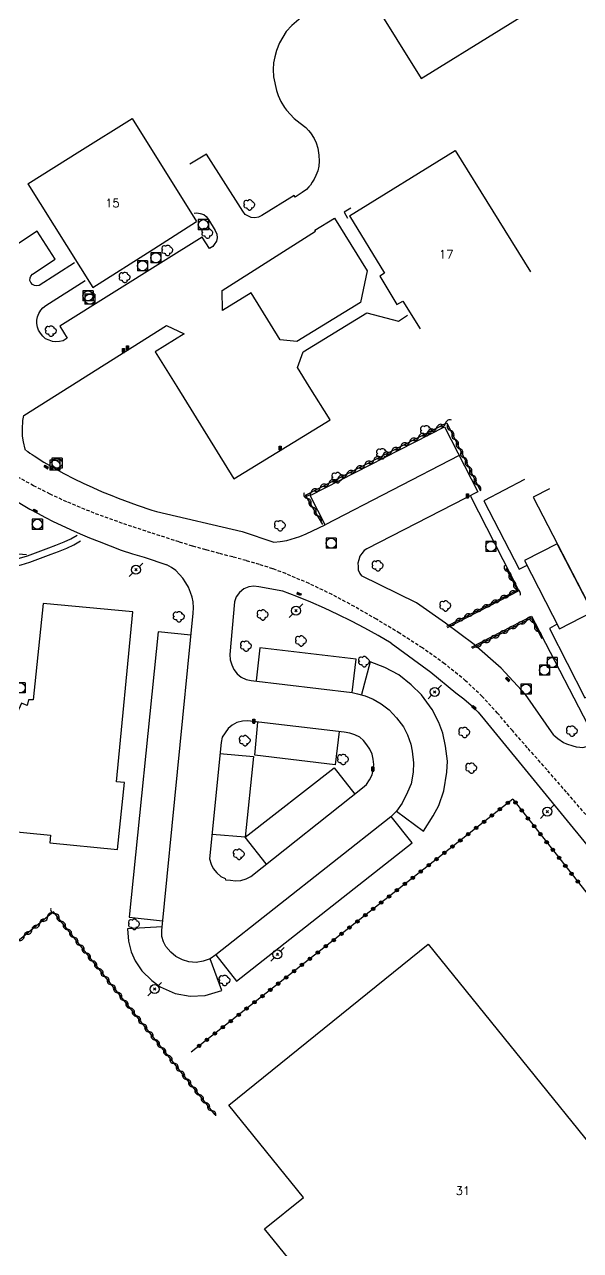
# Model space of a CAD drawing. Header units: millimetres. Extents: x 164999 to 166000, y 157004 to 158000.
# Drawn here: x 165661.7 to 165744.5, y 157542.3 to 157724.9 of the extents above; entities that cross this region are included whole.
import ezdxf
from ezdxf.enums import TextEntityAlignment as Align

# ---------------------------------------------------------------- set-up
doc = ezdxf.new("R2010")
doc.units = ezdxf.units.MM
doc.linetypes.add('DASHED', pattern=[0.75, 0.5, -0.25])
doc.layers.get('0').update_dxf_attribs({"linetype": 'CONTINUOUS'})
for name, color, linetype in [('W0001', 6, 'DASHED'), ('W0006', 2, 'CONTINUOUS'), ('W0008', 7, 'CONTINUOUS'), ('W0014', 7, 'CONTINUOUS'), ('W0017', 7, 'CONTINUOUS'), ('W0101', 7, 'CONTINUOUS'), ('W0300', 7, 'CONTINUOUS'), ('W0310', 3, 'CONTINUOUS'), ('W0322', 7, 'CONTINUOUS'), ('W0323', 7, 'CONTINUOUS'), ('W0401', 7, 'CONTINUOUS'), ('W0420', 7, 'CONTINUOUS'), ('W0473', 7, 'CONTINUOUS'), ('W0991', 7, 'CONTINUOUS')]:
    doc.layers.add(name, color=color, linetype=linetype)
doc.styles.get("Standard").update_dxf_attribs({"font": 'romans.shx', "width": 0.85})

# ---------------------------------------------------------------- blocks, each defined once
blk = doc.blocks.new('T420')
for p, q in [((0.75, 0.75), (-0.75, 0.75)), ((-0.75, 0.75), (-0.75, -0.75)), ((0.75, 0.75), (0.75, -0.75)), ((0.75, -0.75), (-0.75, -0.75))]:
    blk.add_line(p, q)
blk.add_ellipse((0, 0), major_axis=(-0.53, 0.53), ratio=1, start_param=3.926991, end_param=10.210176)
blk = doc.blocks.new('T401')
for p, q in [((-0.3, 0.3), (0, 0.3)), ((-0.3, -0.25), (-0.3, 0.3)), ((-0.3, 0.15), (0, 0.15)), ((-0.3, 0), (0, 0)), ((0, 0.3), (0, -0.25)), ((-0.3, -0.15), (0, -0.15)), ((-0.3, -0.25), (-0.3, -0.3)), ((-0.3, -0.3), (0, -0.3)), ((0, -0.3), (0, -0.25))]:
    blk.add_line(p, q)
blk = doc.blocks.new('T300')
for p, q in [((-0.8, 0.51), (-0.86, 0.34)), ((-0.86, 0.34), (-0.86, 0.17)), ((-0.86, 0.17), (-0.74, 0.06)), ((-0.69, 0.63), (-0.8, 0.51)), ((-0.8, -0.06), (-0.74, 0.06)), ((-0.74, 0.06), (-0.69, 0.11)), ((-0.57, 0.69), (-0.69, 0.63)), ((-0.46, 0.69), (-0.57, 0.69)), ((-0.29, 0.63), (-0.46, 0.69)), ((-0.29, 0.63), (-0.17, 0.74)), ((-0.23, 0.57), (-0.29, 0.63)), ((-0.17, 0.74), (-0.06, 0.8)), ((-0.06, 0.8), (0.06, 0.8)), ((0.06, 0.8), (0.23, 0.74)), ((0.23, 0.74), (0.34, 0.63)), ((0.34, 0.63), (0.4, 0.51)), ((0.46, 0.46), (0.34, 0.46)), ((0.4, 0.51), (0.4, 0.46)), ((0.57, 0.4), (0.46, 0.46)), ((0.57, 0.4), (0.69, 0.29)), ((0.69, 0.29), (0.74, 0.17)), ((0.74, 0.06), (0.69, -0.17)), ((0.74, 0.17), (0.74, 0.06)), ((-0.8, -0.17), (-0.8, -0.06)), ((-0.8, -0.23), (-0.8, -0.17)), ((-0.74, -0.34), (-0.8, -0.23)), ((-0.69, -0.4), (-0.74, -0.34)), ((-0.51, -0.46), (-0.69, -0.4)), ((-0.4, -0.46), (-0.51, -0.46)), ((-0.4, -0.46), (-0.34, -0.46)), ((-0.34, -0.46), (-0.34, -0.4)), ((-0.34, -0.51), (-0.34, -0.46)), ((-0.29, -0.63), (-0.34, -0.51)), ((-0.17, -0.74), (-0.29, -0.63)), ((-0.06, -0.8), (-0.17, -0.74)), ((0.06, -0.8), (-0.06, -0.8)), ((0.17, -0.74), (0.06, -0.8)), ((0.23, -0.69), (0.17, -0.74)), ((0.29, -0.46), (0.23, -0.46)), ((0.29, -0.63), (0.23, -0.69)), ((0.46, -0.4), (0.29, -0.46)), ((0.34, -0.51), (0.29, -0.63)), ((0.34, -0.51), (0.34, -0.46)), ((0.57, -0.34), (0.46, -0.4)), ((0.63, -0.29), (0.57, -0.34)), ((0.69, -0.17), (0.63, -0.29))]:
    blk.add_line(p, q)
blk = doc.blocks.new('T473')
for p, q in [((-0.166667, 0.166667), (0.166667, -0.166667)), ((-0.166667, -0.166667), (0.166667, 0.166667)), ((0.500001, 0.500001), (1.000002, 1.000002)), ((-1.000002, -1.000002), (-0.500001, -0.500001))]:
    blk.add_line(p, q)
blk.add_ellipse((0, 0), major_axis=(0.471405, 0.471405), ratio=1, start_param=5.4977871438, end_param=11.780972451)
blk = doc.blocks.new('t323o')
at = {"color": 0, "linetype": 'Continuous'}
for radius in [0.25, 0.15]:
    blk.add_circle((0, 0), radius, dxfattribs=at)
blk = doc.blocks.new('t322o')
at = {"color": 0, "linetype": 'Continuous'}
for radius in [0.25, 0.15]:
    blk.add_circle((0, 0), radius, dxfattribs=at)
blk = doc.blocks.new('t310o')
at = {"color": 0, "linetype": 'Continuous'}
for centre, start, end in [((-0.5, 0.38), 216.8699, 323.1304), ((0.5, -0.37), 36.8699, 143.1303)]:
    blk.add_arc(centre, 0.625, start, end, dxfattribs=at)

msp = doc.modelspace()

# ---------------------------------------------------------------- linework, layer by layer
at = {"layer": 'W0001'}
msp.add_lwpolyline([(165745.29, 157607.21), (165742.42, 157610.56), (165739.52, 157613.88), (165736.59, 157617.18), (165734.37, 157619.73), (165732.16, 157622.31), (165729.87, 157624.82), (165727.4, 157627.16), (165724.26, 157629.7), (165720.97, 157632.05), (165717.58, 157634.23), (165714.13, 157636.33), (165710.85, 157638.21), (165707.52, 157639.99), (165704.12, 157641.63), (165700.64, 157643.12), (165698.7, 157643.84), (165696.72, 157644.48), (165694.73, 157645.06), (165692.73, 157645.6), (165690.73, 157646.13), (165688.73, 157646.66), (165686.73, 157647.23), (165684.76, 157647.84), (165680.54, 157649.21), (165676.32, 157650.61), (165672.13, 157652.12), (165668.02, 157653.82), (165665.54, 157654.97), (165663.1, 157656.21), (165660.71, 157657.55)], dxfattribs=at)
at = {"layer": 'W0006'}
for points in [[(165726.43, 157660.7), (165706.49, 157650.41)], [(165686.49, 157633.95), (165681.61, 157634.43), (165677.33, 157591.93), (165682.3, 157591.41)], [(165710.5, 157625.39), (165711.12, 157630.37), (165696.75, 157632.05), (165696.21, 157627.13)], [(165717.11, 157607.72), (165721.12, 157604.75), (165722.55, 157607.02), (165723.43, 157608.57), (165724.14, 157610.74), (165724.59, 157613.55), (165724.7, 157615.17), (165724.42, 157617.4), (165724.01, 157619.36), (165723.41, 157620.93), (165722.43, 157622.87), (165720.82, 157625.06), (165719.3, 157626.56), (165717.44, 157628.04), (165715.35, 157629.14), (165713.19, 157629.96), (165711.89, 157625.1)], [(165708.56, 157619.6), (165707.96, 157614.63), (165696.04, 157616.05), (165696.48, 157621.01)], [(165690.8, 157616.33), (165695.84, 157615.89), (165694.57, 157603.84), (165689.67, 157604.26)], [(165697.7, 157599.86), (165694.57, 157603.84), (165707.84, 157614.2), (165710.92, 157610.24)], [(165690.22, 157586.32), (165693.29, 157582.42), (165719.42, 157603), (165716.34, 157606.94)], [(165682.24, 157590.5), (165677.05, 157590.18), (165677.2, 157588.35), (165677.63, 157586.79), (165678.19, 157585.42), (165679.22, 157583.94), (165680.7, 157582.48), (165681.93, 157581.57), (165684.16, 157580.58), (165686.4, 157580.17), (165688.62, 157580.28), (165691.09, 157581.02), (165689.36, 157585.75)]]:
    msp.add_lwpolyline(points, dxfattribs=at)
at = {"layer": 'W0008'}
for points in [[(165661.89, 157661.54), (165662.21, 157661.31), (165662.53, 157661.09), (165662.86, 157660.87), (165663.19, 157660.65), (165664.63, 157659.74), (165666.1, 157658.88), (165667.6, 157658.05), (165669.11, 157657.26), (165670.49, 157656.58), (165671.89, 157655.94), (165673.31, 157655.33), (165674.73, 157654.74), (165675.67, 157654.37), (165676.62, 157654.01), (165677.57, 157653.67), (165678.53, 157653.33), (165679.24, 157653.08), (165679.95, 157652.83), (165680.67, 157652.6), (165681.4, 157652.4), (165694.14, 157649.39), (165698.85, 157647.83)], [(165654.74, 157658.07), (165655.69, 157657.32), (165656.67, 157656.6), (165657.65, 157655.89), (165658.64, 157655.19), (165659.6, 157654.55), (165660.56, 157653.93), (165661.54, 157653.33), (165662.53, 157652.74), (165663.68, 157652.11), (165664.85, 157651.49), (165666.02, 157650.91), (165667.21, 157650.33), (165668.6, 157649.69), (165670, 157649.06), (165671.41, 157648.46), (165672.83, 157647.89), (165674.48, 157647.25), (165676.15, 157646.62), (165677.83, 157646.05), (165679.55, 157645.58), (165682.9, 157644.45)], [(165740.52, 157619.04), (165736.3, 157625.13), (165732.68, 157629.05), (165728.66, 157632.55), (165724.42, 157635.74), (165720.09, 157638.76), (165711.88, 157642.8)], [(165716.34, 157632.74), (165714.4, 157633.91), (165712.42, 157635.01), (165710.42, 157636.05), (165708.39, 157637.05), (165706.37, 157637.99), (165704.34, 157638.88), (165702.28, 157639.72), (165700.19, 157640.49), (165696.61, 157641.17)], [(165716.34, 157632.74), (165722.23, 157628.46)], [(165722.23, 157628.46), (165725.94, 157625.35)], [(165725.94, 157625.35), (165727.13, 157624.49), (165728.24, 157623.52), (165729.27, 157622.47), (165730.23, 157621.36), (165775.64, 157565.77)]]:
    msp.add_lwpolyline(points, dxfattribs=at)
at = {"layer": 'W0014'}
for points in [[(165736.17, 157657.16), (165730.13, 157653.95), (165735.38, 157643.81), (165736.48, 157644.34)], [(165728.11, 157654.65), (165735.3, 157640.57), (165724.66, 157635.04)], [(165655.11, 157645.18), (165657.55, 157644.96), (165658.38, 157645.01), (165659.29, 157645.05), (165660.11, 157645.22), (165661, 157645.41), (165662.19, 157645.78), (165665.38, 157646.94), (165666.41, 157647.35), (165667.66, 157647.85), (165668.64, 157648.3), (165669.59, 157648.86)], [(165655.02, 157644.18), (165657.53, 157643.96), (165658.43, 157644.01), (165659.42, 157644.05), (165660.32, 157644.24), (165661.25, 157644.44), (165662.51, 157644.83), (165665.73, 157646.01), (165666.78, 157646.42), (165668.06, 157646.93), (165669.1, 157647.42), (165670.09, 157648)], [(165728.27, 157632.14), (165737.22, 157636.78), (165746.96, 157617.9)], [(165740.92, 157635.55), (165739.89, 157634.94), (165745.15, 157624.63), (165762.51, 157633.61)]]:
    msp.add_lwpolyline(points, dxfattribs=at)
at = {"layer": 'W0017'}
for points in [[(165702.92, 157725.97), (165701.54, 157724.79), (165700.7, 157723.89), (165699.7, 157722.19), (165699.23, 157721.06), (165698.99, 157720.14), (165698.82, 157719.24), (165698.76, 157718.24), (165698.8, 157717.12), (165699.23, 157715.1), (165699.49, 157714.35), (165699.88, 157713.47), (165700.46, 157712.55), (165700.75, 157712.16), (165701.88, 157710.95), (165702.78, 157710.22), (165703.59, 157709.59), (165704.02, 157709.15), (165704.33, 157708.8), (165704.83, 157707.96), (165705.15, 157707.33), (165705.41, 157706.53), (165705.57, 157705.47), (165705.61, 157704.55), (165705.53, 157703.81), (165705.38, 157703.11), (165705.12, 157702.45), (165704.85, 157701.88), (165704.55, 157701.43), (165704.33, 157701), (165704.04, 157700.73), (165703.7, 157700.35), (165703.08, 157699.89), (165702.02, 157699.21), (165701.86, 157699.46), (165697.05, 157696.5), (165696.59, 157696.22), (165696.01, 157696.14), (165695.46, 157696.17), (165695, 157696.41), (165694.57, 157696.65), (165694.24, 157697.1), (165688.84, 157705.64), (165686.37, 157704.11)], [(165686.98, 157696.82), (165687.38, 157696.89), (165687.87, 157696.8), (165688.43, 157696.62), (165688.76, 157696.31), (165689.14, 157695.9), (165690.11, 157694.23), (165690.36, 157693.71), (165690.4, 157693.16), (165690.3, 157692.63), (165689.96, 157692.16), (165689.78, 157691.87), (165689.28, 157691.54), (165688.16, 157693.27), (165682.4, 157689.65)], [(165710.29, 157697.56), (165709.33, 157696.96), (165709.83, 157696.1)], [(165669.16, 157689.42), (165663.92, 157686.07), (165663.59, 157686), (165663.22, 157686.03), (165662.91, 157686.2), (165662.66, 157686.48), (165662.55, 157686.8), (165662.56, 157687.17), (165662.66, 157687.46), (165662.92, 157687.76), (165666.32, 157689.95), (165663.63, 157694.16), (165660.1, 157691.83)], [(165682.4, 157689.65), (165667.02, 157679.98), (165668.09, 157678.21), (165667.47, 157677.83), (165666.93, 157677.73), (165666.42, 157677.65), (165665.92, 157677.7), (165665.39, 157677.9), (165664.84, 157678.12), (165664.45, 157678.52), (165664.13, 157678.96), (165663.84, 157679.37), (165663.66, 157679.83), (165663.58, 157680.37), (165663.58, 157680.89), (165663.68, 157681.38), (165663.86, 157681.88), (165664.15, 157682.36), (165664.49, 157682.73), (165664.9, 157683.05), (165670.79, 157686.79)], [(165704.13, 157671), (165702.36, 157673.82), (165703.21, 157676.17), (165712.71, 157681.96), (165717.43, 157680.76), (165718.73, 157681.63)], [(165668.46, 157671), (165682.89, 157680.1), (165685.51, 157678.84), (165681.19, 157676.19), (165684.4, 157671)], [(165661.89, 157661.54), (165661.85, 157661.64), (165661.61, 157662.76), (165661.46, 157663.61), (165661.42, 157664.65), (165661.47, 157665.94), (165661.63, 157666.69), (165668.46, 157671)], [(165684.4, 157671), (165692.89, 157657.22), (165707.22, 157666.05), (165704.13, 157671)], [(165698.85, 157647.83), (165699.8, 157647.92), (165700.8, 157648.08), (165702.7, 157648.65), (165703.67, 157649.03), (165706.49, 157650.41), (165704.25, 157654.76), (165724.25, 157664.99), (165729.22, 157655.33), (165712.71, 157646.8), (165712.31, 157646.55), (165711.94, 157646.13), (165711.65, 157645.7), (165711.48, 157645.2), (165711.33, 157644.69), (165711.38, 157644.18), (165711.4, 157643.67), (165711.64, 157643.15), (165711.88, 157642.8)], [(165696.61, 157641.17), (165695.87, 157641.26), (165695.12, 157641.13), (165694.37, 157640.85), (165693.73, 157640.3), (165693.26, 157639.68), (165693.02, 157638.92), (165692.28, 157631.05), (165692.34, 157630.29), (165692.58, 157629.54), (165692.9, 157628.82), (165693.4, 157628.21), (165693.99, 157627.7), (165694.72, 157627.34), (165695.47, 157627.2), (165710.5, 157625.39), (165711.3, 157625.23), (165712.47, 157624.9), (165713.65, 157624.44), (165714.84, 157623.73), (165716.03, 157622.83), (165717.1, 157621.65), (165718.16, 157620.27), (165718.73, 157619.08), (165719.25, 157617.73), (165719.45, 157616.66), (165719.65, 157614.93), (165719.58, 157613.54), (165719.28, 157611.82), (165718.77, 157610.58), (165717.95, 157608.9), (165717.11, 157607.72), (165716.25, 157606.9), (165690.22, 157586.32), (165689.36, 157585.75), (165688.33, 157585.38), (165687.29, 157585.19), (165686.21, 157585.27), (165685.25, 157585.57), (165684.27, 157586.08), (165683.5, 157586.73), (165682.79, 157587.57), (165682.44, 157588.28), (165682.2, 157589.07), (165682.18, 157589.96), (165686.84, 157637.22), (165686.87, 157638.01), (165686.82, 157638.92), (165686.7, 157639.62), (165686.46, 157640.33), (165686.16, 157641.08), (165685.76, 157641.77), (165685.31, 157642.42), (165684.83, 157642.98), (165684.24, 157643.59), (165683.62, 157644.05), (165682.9, 157644.45)], [(165740.52, 157619.04), (165741.1, 157618.55), (165741.96, 157617.97), (165742.42, 157617.74), (165743.36, 157617.44), (165743.86, 157617.32), (165744.38, 157617.27), (165744.85, 157617.22), (165745.39, 157617.35), (165745.85, 157617.35), (165746.4, 157617.61), (165748.73, 157618.77), (165746.55, 157623.07), (165763.9, 157632.02)]]:
    msp.add_lwpolyline(points, dxfattribs=at)
for points in [[(165705.06, 157694.12), (165704.96, 157694.27), (165707.88, 157696.09), (165712.72, 157688.22), (165711.73, 157683.52), (165702.28, 157677.71), (165699.8, 157677.97), (165695.48, 157684.95), (165691.19, 157682.34), (165691.14, 157685.3)], [(165694.94, 157621.17), (165694.17, 157621.14), (165693.36, 157620.93), (165692.65, 157620.56), (165692.05, 157620.04), (165691.59, 157619.41), (165691.17, 157618.75), (165691.01, 157617.94), (165689.26, 157600.64), (165689.51, 157599.85), (165689.82, 157599.18), (165690.35, 157598.52), (165690.95, 157598.01), (165691.62, 157597.68), (165691.67, 157597.52), (165692.39, 157597.45), (165693.14, 157597.35), (165693.93, 157597.42), (165694.71, 157597.63), (165695.41, 157598), (165712.04, 157611.22), (165712.63, 157611.72), (165713.07, 157612.39), (165713.48, 157613.15), (165713.64, 157613.88), (165713.72, 157614.69), (165713.64, 157615.47), (165713.5, 157616.22), (165713.13, 157616.95), (165712.71, 157617.63), (165712.18, 157618.24), (165711.63, 157618.75), (165710.9, 157619.12), (165710.18, 157619.37), (165709.34, 157619.5)]]:
    msp.add_lwpolyline(points, close=True, dxfattribs=at)
at = {"layer": 'W0101'}
for points in [[(165710.15, 157733.97), (165720.77, 157716.89), (165743.88, 157731.22), (165744.28, 157730.57)], [(165669.97, 157706.08), (165677.74, 157710.95), (165687.36, 157695.6)], [(165662.21, 157701.22), (165669.97, 157706.08)], [(165710.13, 157696.45), (165725.85, 157706.18), (165737.05, 157688.11)], [(165662.21, 157701.22), (165671.9, 157685.74), (165680.98, 157691.53)], [(165710.13, 157696.45), (165715.32, 157687.87), (165714.65, 157687.42), (165717.18, 157683.2)], [(165680.98, 157691.53), (165687.36, 157695.6)], [(165717.18, 157683.2), (165718.05, 157683.74)], [(165718.05, 157683.74), (165720.62, 157679.57)], [(165739.86, 157655.74), (165737.47, 157654.5), (165749.86, 157630.54), (165760.42, 157636)]]:
    msp.add_lwpolyline(points, dxfattribs=at)
for points in [[(165741.01, 157647.57), (165736.16, 157645.06), (165741.39, 157634.92), (165746.26, 157637.43)], [(165677.87, 157637.42), (165664.52, 157638.69), (165663.05, 157624.33), (165662.35, 157624.33), (165662.14, 157623.48), (165661.27, 157623.84), (165660.87, 157622.92), (165660.31, 157622.09), (165659.6, 157621.38), (165658.77, 157620.82), (165657.84, 157620.44), (165656.85, 157620.3), (165657.01, 157619.3), (165656.67, 157619.3), (165656.18, 157619.03), (165632.08, 157620.95), (165630.79, 157607.57), (165665.61, 157604.17), (165665.51, 157602.99), (165675.57, 157602), (165676.62, 157611.98), (165675.45, 157612.11)], [(165761.84, 157538.35), (165732.23, 157514.45), (165719.2, 157530.6), (165713.31, 157525.85), (165708.03, 157532.38), (165704.73, 157529.72), (165700.53, 157534.93), (165703.85, 157537.61), (165697.48, 157545.51), (165703.27, 157550.18), (165692.17, 157563.93), (165721.84, 157587.89)]]:
    msp.add_lwpolyline(points, close=True, dxfattribs=at)
at = {"layer": 'W0310'}
for points in [[(165706.15, 157650.45), (165703.58, 157654.81), (165724.58, 157665.61), (165729.56, 157655.53)], [(165648.63, 157647.11), (165662.02, 157645.97)], [(165733.39, 157643.92), (165735.1, 157640.66), (165724.55, 157635.23)], [(165728.44, 157632), (165737.13, 157636.5), (165738.73, 157633.44)], [(165690.11, 157562.47), (165666.07, 157592.71), (165636.19, 157568.14)]]:
    msp.add_lwpolyline(points, dxfattribs=at)
at = {"layer": 'W0322'}
msp.add_lwpolyline([(165734.42, 157609.53), (165780.27, 157551.25)], dxfattribs=at)
at = {"layer": 'W0323'}
msp.add_lwpolyline([(165734.42, 157609.53), (165686.55, 157571.82)], dxfattribs=at)

# ---------------------------------------------------------------- block references
at = {"layer": 'W0300'}
for p in [(165695.24, 157698.04), (165688.99, 157693.86), (165683.04, 157691.28), (165676.67, 157687.23), (165665.69, 157679.25), (165721.55, 157664.39), (165715, 157660.98), (165708.35, 157657.42), (165699.8, 157650.26), (165714.35, 157644.27), (165697.22, 157636.96), (165724.41, 157638.3), (165684.74, 157636.68), (165694.73, 157632.32), (165702.92, 157633.08), (165712.32, 157630), (165727.25, 157619.45), (165743.25, 157619.65), (165694.57, 157618.23), (165709.18, 157615.41), (165728.27, 157614.13), (165693.68, 157601.3), (165678.08, 157590.87), (165691.54, 157582.51)]:
    msp.add_blockref('T300', p, dxfattribs=at)
at = {"layer": 'W0310'}
for p, rotation in [((165723.08, 157664.84), 27.21155114564991), ((165724.42, 157665.52), 27.21155114564991), ((165725.16, 157664.43), 296.2573799007211), ((165719.08, 157662.78), 27.21155114564991), ((165720.41, 157663.47), 27.21155114564991), ((165721.75, 157664.15), 27.21155114564991), ((165725.83, 157663.09), 296.2573799007211), ((165715.08, 157660.72), 27.21155114564991), ((165716.41, 157661.41), 27.21155114564991), ((165717.75, 157662.09), 27.21155114564991), ((165726.49, 157661.74), 296.2573799007211), ((165727.15, 157660.4), 296.2573799007211), ((165712.41, 157659.35), 27.21155114564991), ((165713.74, 157660.04), 27.21155114564991), ((165727.82, 157659.05), 296.2573799007211), ((165708.41, 157657.29), 27.21155114564991), ((165709.74, 157657.98), 27.21155114564991), ((165711.08, 157658.66), 27.21155114564991), ((165728.48, 157657.71), 296.2573799007211), ((165704.41, 157655.24), 27.21155114564991), ((165705.74, 157655.92), 27.21155114564991), ((165707.07, 157656.61), 27.21155114564991), ((165729.15, 157656.36), 296.2573799007211), ((165703.86, 157654.32), 120.5544386442898), ((165704.62, 157653.03), 120.5544386442898), ((165705.39, 157651.74), 120.5544386442898), ((165733.65, 157643.44), 297.546214204258), ((165734.34, 157642.11), 297.546214204258), ((165735.03, 157640.78), 297.546214204258), ((165732.55, 157639.35), 207.2065401116739), ((165733.88, 157640.04), 207.2065401116739), ((165728.55, 157637.29), 207.2065401116739), ((165729.88, 157637.98), 207.2065401116739), ((165731.22, 157638.66), 207.2065401116739), ((165725.88, 157635.92), 207.2065401116739), ((165727.21, 157636.61), 207.2065401116739), ((165735.1, 157635.45), 27.35884652362637), ((165736.44, 157636.14), 27.35884652362637), ((165737.46, 157635.86), 297.6200480881981), ((165731.11, 157633.38), 27.35884652362637), ((165732.44, 157634.07), 27.35884652362637), ((165733.77, 157634.76), 27.35884652362637), ((165738.16, 157634.53), 297.6200480881981), ((165729.77, 157632.69), 27.35884652362637), ((165665.16, 157591.96), 219.4213443512124), ((165666.27, 157592.46), 128.4860925634776), ((165667.2, 157591.29), 128.4860925634776), ((165662.84, 157590.05), 219.4213443512124), ((165664, 157591.01), 219.4213443512124), ((165668.13, 157590.11), 128.4860925634776), ((165661.68, 157589.1), 219.4213443512124), ((165669.07, 157588.94), 128.4860925634776), ((165670, 157587.76), 128.4860925634776), ((165670.93, 157586.59), 128.4860925634776), ((165671.87, 157585.42), 128.4860925634776), ((165672.8, 157584.24), 128.4860925634776), ((165673.73, 157583.07), 128.4860925634776), ((165674.67, 157581.89), 128.4860925634776), ((165675.6, 157580.72), 128.4860925634776), ((165676.54, 157579.54), 128.4860925634776), ((165677.47, 157578.37), 128.4860925634776), ((165678.4, 157577.2), 128.4860925634776), ((165679.34, 157576.02), 128.4860925634776), ((165680.27, 157574.85), 128.4860925634776), ((165681.2, 157573.67), 128.4860925634776), ((165682.14, 157572.5), 128.4860925634776), ((165683.07, 157571.33), 128.4860925634776), ((165684, 157570.15), 128.4860925634776), ((165684.94, 157568.98), 128.4860925634776), ((165685.87, 157567.8), 128.4860925634776), ((165686.8, 157566.63), 128.4860925634776), ((165687.74, 157565.46), 128.4860925634776), ((165688.67, 157564.28), 128.4860925634776), ((165689.6, 157563.11), 128.4860925634776)]:
    msp.add_blockref('t310o', p, dxfattribs=dict(at, rotation=rotation))
at = {"layer": 'W0322', "rotation": 308.1919458007584}
for p in [(165734.82, 157609.02), (165735.75, 157607.84), (165736.68, 157606.66), (165737.6, 157605.48), (165738.53, 157604.3), (165739.46, 157603.13), (165740.39, 157601.95), (165741.31, 157600.77), (165742.24, 157599.59), (165743.17, 157598.41), (165744.1, 157597.23)]:
    msp.add_blockref('t322o', p, dxfattribs=at)
at = {"layer": 'W0323', "rotation": 218.2257687452491}
for p in [(165733.68, 157608.95), (165731.32, 157607.09), (165732.5, 157608.02), (165728.97, 157605.24), (165730.15, 157606.16), (165726.61, 157603.38), (165727.79, 157604.31), (165724.25, 157601.52), (165725.43, 157602.45), (165721.9, 157599.67), (165723.08, 157600.6), (165719.54, 157597.81), (165720.72, 157598.74), (165717.18, 157595.95), (165718.36, 157596.88), (165714.83, 157594.1), (165716.01, 157595.03), (165712.47, 157592.24), (165713.65, 157593.17), (165710.11, 157590.39), (165711.29, 157591.31), (165707.76, 157588.53), (165708.93, 157589.46), (165705.4, 157586.67), (165706.58, 157587.6), (165703.04, 157584.82), (165704.22, 157585.75), (165700.69, 157582.96), (165701.86, 157583.89), (165698.33, 157581.1), (165699.51, 157582.03), (165695.97, 157579.25), (165697.15, 157580.18), (165693.62, 157577.39), (165694.79, 157578.32), (165691.26, 157575.54), (165692.44, 157576.46), (165688.9, 157573.68), (165690.08, 157574.61), (165687.72, 157572.75)]:
    msp.add_blockref('t323o', p, dxfattribs=at)
at = {"layer": 'W0401'}
for p in [(165676.6, 157676.38), (165677.24, 157676.75), (165699.93, 157661.8), (165727.85, 157654.72), (165696.02, 157621.16), (165713.76, 157614.01)]:
    msp.add_blockref('T401', p, dxfattribs=at)
for p, rotation in [((165665.07, 157659.13), 56.01087430850686), ((165663.43, 157652.57), 61.04417731167266), ((165702.55, 157639.95), 248.9122187350252), ((165733.75, 157627.48), 45.39629588544349), ((165728.74, 157623.29), 53.57558402031715)]:
    msp.add_blockref('T401', p, dxfattribs=dict(at, rotation=rotation))
at = {"layer": 'W0420'}
for p in [(165688.36, 157695.11), (165681.28, 157690.18), (165681.28, 157690.18), (165679.31, 157688.99), (165671.19, 157684.51), (165671.47, 157684.02), (165666.27, 157659.27), (165666.58, 157659.59), (165663.65, 157650.47), (165707.38, 157647.64), (165731.15, 157647.18), (165740.27, 157629.87), (165739.13, 157628.73), (165661.11, 157626.09), (165736.38, 157625.9)]:
    msp.add_blockref('T420', p, dxfattribs=at)
at = {"layer": 'W0473'}
for p in [(165678.33, 157643.7), (165702.15, 157637.6), (165722.8, 157625.49), (165739.56, 157607.66), (165699.39, 157586.4), (165681.11, 157581.22)]:
    msp.add_blockref('T473', p, dxfattribs=at)

# ---------------------------------------------------------------- texts
at = {"layer": 'W0991'}
for s, p in [('15', (165674.82, 157698.34)), ('17', (165724.51, 157690.71)), ('31', (165726.98, 157551.17))]:
    msp.add_text(s, height=1.25, dxfattribs=at).set_placement(p, align=Align.MIDDLE_CENTER)

doc.saveas('drawing.dxf')
